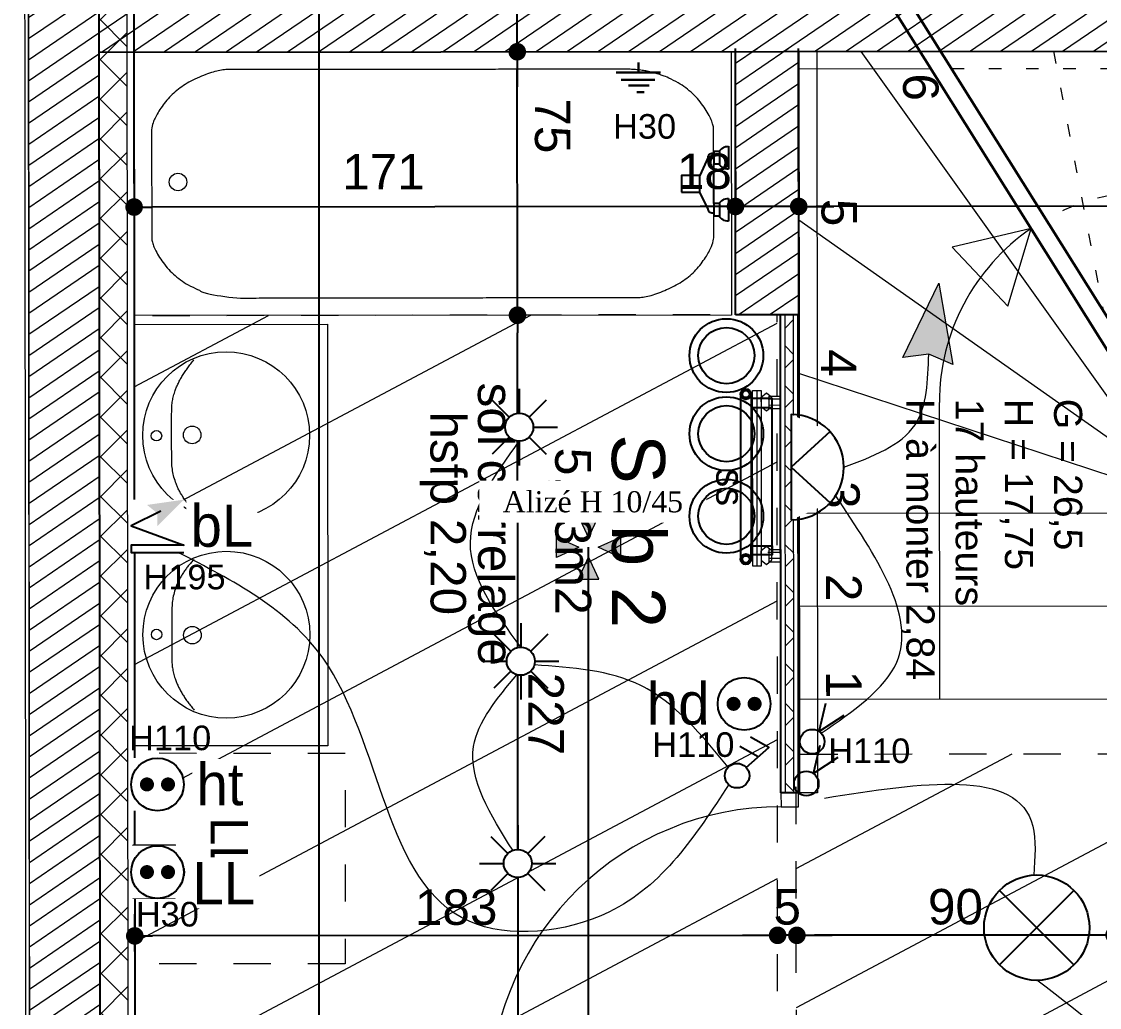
# Model space of a CAD drawing. Header units: centimetres. Extents: x 39595 to 63691, y -25920 to -14518.
# Drawn here: x 55585.1 to 55891.9, y -24346 to -24065.4 of the extents above; entities that cross this region are included whole.
import ezdxf

# ---------------------------------------------------------------- set-up
doc = ezdxf.new("R2010")
doc.units = ezdxf.units.CM
doc.header["$LTSCALE"] = 50.8
doc.header["$PDMODE"] = 1
doc.header["$PDSIZE"] = -2
doc.linetypes.add('Style de ligne -1', pattern=[0.41664, 0.20828, -0.20836])
doc.linetypes.add('Style de ligne -5', pattern=[0.20828, 0.069425, -0.138855])
for name, color, linetype in [('3-BAT C-Niveau-3', 7, 'Continuous'), ('prlm-CHAUFF', 4, 'Continuous'), ('prlm-CHAUFF-CONV', 1, 'Continuous'), ('prlm-EAU-EF', 161, 'Continuous'), ('prlm-MOD', 64, 'Continuous'), ('prlm-VMC', 62, 'Continuous')]:
    doc.layers.add(name, color=color, linetype=linetype)
doc.layers.add('prlm-ELEC-CFO', color=1, linetype='Continuous', lineweight=25)
doc.layers.add('prlm-ZEROPLOT', color=254, linetype='Continuous', plot=False)
doc.styles.add('Arial', font='arial.ttf')
doc.styles.add('Geneva', font='')
doc.styles.add('Helvetica', font='arial.ttf')
doc.styles.add('prlm-elec-cfo', font='comic.ttf', dxfattribs={"height": 12})
doc.styles.add('prlm-vmc', font='pala.ttf', dxfattribs={"height": 14})
doc.styles.get('Geneva').set_extended_font_data('Geneva')
doc.dimstyles.new('IS', dxfattribs={"dimtxt": 10.08724, "dimasz": 5.007446, "dimexe": 2, "dimexo": 10, "dimgap": 3, "dimtad": 1, "dimdec": 1, "dimtxsty": 'Helvetica', "dimblk": 'DOT', "dimblk1": 'DOT', "dimblk2": 'DOT', "dimcen": 0, "dimdle": 10, "dimazin": 0, "dimtfac": 0.8, "dimtdec": 1, "dimtix": 1, "dimtmove": 0, "dimatfit": 0, "dimldrblk": 'VW_FILLEDARROW-1', "dimfxl": 1, "dimfrac": 2, "dimtolj": 1, "dimarcsym": 0})
pattern_1 = [(207.98931, (47512.718, 24548.346), (-14.252246, 31.966756), [])]
pattern_2 = [(34.329506, (47530.9855, 24544.9045), (-2.3465344, 4.4151757), [])]

# ---------------------------------------------------------------- blocks, each defined once
blk = doc.blocks.new('_DOT')
at = {"color": 0, "linetype": 'ByBlock', "lineweight": -2}
blk.add_line((-0.5, 0), (-1, 0), dxfattribs=at)
at = {"color": 0, "linetype": 'ByBlock', "const_width": 0.5}
blk.add_lwpolyline([(-0.25, 0, 1), (0.25, 0, 1)], format="xyb", close=True, dxfattribs=at)
blk = doc.blocks.new('*D63')
at = {"layer": '3-BAT C-Niveau-3', "color": 0, "linetype": 'Continuous', "lineweight": -2, "transparency": 16777216}
for p, q in [((55726.17, -24050.94), (55726.16, -24045.93)), ((55726.19, -24073.95), (55726.17, -24055.95)), ((55726.19, -24078.96), (55726.2, -24083.96))]:
    blk.add_line(p, q, dxfattribs=at)
at = {"layer": 'Defpoints', "color": 0, "linetype": 'Continuous', "transparency": 16777216}
for p in [(55710.77, -24055.96), (55726.17, -24055.95), (55772.51, -24073.91)]:
    blk.add_point(p, dxfattribs=at)
at = {"layer": '3-BAT C-Niveau-3', "color": 0, "linetype": 'Continuous', "lineweight": -2, "transparency": 16777216, "xscale": 5.007446289062499, "yscale": 5.007446289062499, "zscale": 5.007446289062499}
for p, rotation in [((55726.17, -24055.95), 270.0531004059087), ((55726.19, -24073.95), 90.05310040590868)]:
    blk.add_blockref('_DOT', p, dxfattribs=dict(at, rotation=rotation))
at = {"layer": '3-BAT C-Niveau-3', "color": 0, "linetype": 'Continuous', "lineweight": 5, "transparency": 16777216, "insert": (55736.14, -24039.87), "char_height": 10.087, "attachment_point": 5, "rotation": 270.0531, "style": 'Helvetica'}
blk.add_mtext('\\A1;18', dxfattribs=at)
blk = doc.blocks.new('VW_FILLEDARROW-1')
at = {"color": 0, "linetype": 'Continuous', "lineweight": 5, "flags": 128}
blk.add_lwpolyline([(-1.997, 0.535), (0, 0), (-1.997, -0.535)], close=True, dxfattribs=at)
blk = doc.blocks.new('*D64')
at = {"layer": '3-BAT C-Niveau-3', "color": 0, "linetype": 'Continuous', "lineweight": -2, "transparency": 16777216}
blk.add_line((55726.25, -24143.94), (55726.19, -24078.96), dxfattribs=at)
at = {"layer": 'Defpoints', "color": 0, "linetype": 'Continuous', "transparency": 16777216}
for p in [(55726.19, -24073.95), (55772.51, -24073.91), (55787.15, -24148.89)]:
    blk.add_point(p, dxfattribs=at)
at = {"layer": '3-BAT C-Niveau-3', "color": 0, "linetype": 'Continuous', "lineweight": -2, "transparency": 16777216, "xscale": 5.007446289062499, "yscale": 5.007446289062499, "zscale": 5.007446289062499}
for p, rotation in [((55726.19, -24073.95), 90.05310040590868), ((55726.26, -24148.95), 270.0531004059087)]:
    blk.add_blockref('_DOT', p, dxfattribs=dict(at, rotation=rotation))
at = {"layer": '3-BAT C-Niveau-3', "color": 0, "linetype": 'Continuous', "lineweight": 5, "transparency": 16777216, "insert": (55736.19, -24095.05), "char_height": 10.087, "attachment_point": 5, "rotation": 270.0531, "style": 'Helvetica'}
blk.add_mtext('\\A1;75', dxfattribs=at)
blk = doc.blocks.new('*D65')
at = {"layer": '3-BAT C-Niveau-3', "color": 0, "linetype": 'Continuous', "lineweight": -2, "transparency": 16777216}
blk.add_line((55726.46, -24370.98), (55726.26, -24153.96), dxfattribs=at)
at = {"layer": 'Defpoints', "color": 0, "linetype": 'Continuous', "transparency": 16777216}
for p in [(55726.26, -24148.95), (55787.15, -24148.89), (55757.22, -24375.96)]:
    blk.add_point(p, dxfattribs=at)
at = {"layer": '3-BAT C-Niveau-3', "color": 0, "linetype": 'Continuous', "lineweight": -2, "transparency": 16777216, "xscale": 5.007446289062499, "yscale": 5.007446289062499, "zscale": 5.007446289062499}
for p, rotation in [((55726.26, -24148.95), 90.05310040590868), ((55726.47, -24375.99), 270.0531004059087)]:
    blk.add_blockref('_DOT', p, dxfattribs=dict(at, rotation=rotation))
at = {"layer": '3-BAT C-Niveau-3', "color": 0, "linetype": 'Continuous', "lineweight": 5, "transparency": 16777216, "insert": (55734.41, -24262.46), "char_height": 10.087, "attachment_point": 5, "rotation": 270.0531, "style": 'Helvetica'}
blk.add_mtext('\\A1;227', dxfattribs=at)
blk = doc.blocks.new('*D71')
at = {"layer": '3-BAT C-Niveau-3', "color": 0, "linetype": 'Continuous', "lineweight": -2, "transparency": 16777216}
blk.add_line((55795.3, -24325.5), (55622.32, -24325.66), dxfattribs=at)
at = {"layer": 'Defpoints', "color": 0, "linetype": 'Continuous', "transparency": 16777216}
for p in [(55617.29, -24304.01), (55617.31, -24325.66), (55800.33, -24340.84)]:
    blk.add_point(p, dxfattribs=at)
at = {"layer": '3-BAT C-Niveau-3', "color": 0, "linetype": 'Continuous', "lineweight": -2, "transparency": 16777216, "xscale": 5.007446289062499, "yscale": 5.007446289062499, "zscale": 5.007446289062499}
for p, rotation in [((55617.31, -24325.66), 180.0531004058566), ((55800.31, -24325.49), 0.05310040585661646)]:
    blk.add_blockref('_DOT', p, dxfattribs=dict(at, rotation=rotation))
at = {"layer": '3-BAT C-Niveau-3', "color": 0, "linetype": 'Continuous', "lineweight": 5, "transparency": 16777216, "insert": (55708.8, -24317.53), "char_height": 10.087, "attachment_point": 5, "rotation": 0.0531, "style": 'Helvetica'}
blk.add_mtext('\\A1;183', dxfattribs=at)
blk = doc.blocks.new('*D72')
at = {"layer": '3-BAT C-Niveau-3', "color": 0, "linetype": 'Continuous', "lineweight": -2, "transparency": 16777216}
for p, q in [((55795.3, -24325.5), (55790.3, -24325.5)), ((55805.8, -24325.49), (55800.31, -24325.49)), ((55810.81, -24325.48), (55815.82, -24325.48))]:
    blk.add_line(p, q, dxfattribs=at)
at = {"layer": 'Defpoints', "color": 0, "linetype": 'Continuous', "transparency": 16777216}
for p in [(55805.8, -24319.33), (55800.31, -24325.49), (55800.33, -24340.84)]:
    blk.add_point(p, dxfattribs=at)
at = {"layer": '3-BAT C-Niveau-3', "color": 0, "linetype": 'Continuous', "lineweight": -2, "transparency": 16777216, "xscale": 5.007446289062499, "yscale": 5.007446289062499, "zscale": 5.007446289062499}
for p, rotation in [((55800.31, -24325.49), 0.05310040585657854), ((55805.8, -24325.49), 180.0531004058566)]:
    blk.add_blockref('_DOT', p, dxfattribs=dict(at, rotation=rotation))
at = {"layer": '3-BAT C-Niveau-3', "color": 0, "linetype": 'Continuous', "lineweight": 5, "transparency": 16777216, "insert": (55803.05, -24317.45), "char_height": 10.087, "attachment_point": 5, "rotation": 0.0531, "style": 'Helvetica'}
blk.add_mtext('\\A1;5', dxfattribs=at)
blk = doc.blocks.new('*D73')
at = {"layer": '3-BAT C-Niveau-3', "color": 0, "linetype": 'Continuous', "lineweight": -2, "transparency": 16777216}
blk.add_line((55891.1, -24325.41), (55810.81, -24325.48), dxfattribs=at)
at = {"layer": 'Defpoints', "color": 0, "linetype": 'Continuous', "transparency": 16777216}
for p in [(55896.06, -24273.76), (55805.8, -24319.33), (55805.8, -24325.49)]:
    blk.add_point(p, dxfattribs=at)
at = {"layer": '3-BAT C-Niveau-3', "color": 0, "linetype": 'Continuous', "lineweight": -2, "transparency": 16777216, "xscale": 5.007446289062499, "yscale": 5.007446289062499, "zscale": 5.007446289062499}
for p, rotation in [((55805.8, -24325.49), 180.0531004058566), ((55896.11, -24325.41), 0.05310040585661646)]:
    blk.add_blockref('_DOT', p, dxfattribs=dict(at, rotation=rotation))
at = {"layer": '3-BAT C-Niveau-3', "color": 0, "linetype": 'Continuous', "lineweight": 5, "transparency": 16777216, "insert": (55850.95, -24317.4), "char_height": 10.087, "attachment_point": 5, "rotation": 0.0531, "style": 'Helvetica'}
blk.add_mtext('\\A1;90', dxfattribs=at)
blk = doc.blocks.new('*D179')
at = {"layer": '3-BAT C-Niveau-3', "color": 0, "linetype": 'Continuous', "lineweight": -2, "transparency": 16777216}
for p, q in [((55788.32, -24108), (55788.33, -24120)), ((55617.11, -24110.16), (55617.12, -24120.16)), ((55783.32, -24118.01), (55622.13, -24118.16))]:
    blk.add_line(p, q, dxfattribs=at)
at = {"layer": 'Defpoints', "color": 0, "linetype": 'Continuous', "transparency": 16777216}
for p in [(55788.31, -24097.49), (55617.1, -24100.16), (55617.12, -24118.16)]:
    blk.add_point(p, dxfattribs=at)
at = {"layer": '3-BAT C-Niveau-3', "color": 0, "linetype": 'Continuous', "lineweight": -2, "transparency": 16777216, "xscale": 5.007446289062499, "yscale": 5.007446289062499, "zscale": 5.007446289062499}
for p, rotation in [((55617.12, -24118.16), 180.0531004058566), ((55788.32, -24118), 0.05310040585661646)]:
    blk.add_blockref('_DOT', p, dxfattribs=dict(at, rotation=rotation))
at = {"layer": '3-BAT C-Niveau-3', "color": 0, "linetype": 'Continuous', "lineweight": 5, "transparency": 16777216, "insert": (55688.11, -24108.11), "char_height": 10.087, "attachment_point": 5, "rotation": 0.0531, "style": 'Helvetica'}
blk.add_mtext('\\A1;171', dxfattribs=at)
blk = doc.blocks.new('*D180')
at = {"layer": '3-BAT C-Niveau-3', "color": 0, "linetype": 'Continuous', "lineweight": -2, "transparency": 16777216}
for p, q in [((55788.32, -24108), (55788.33, -24120)), ((55806.32, -24108.18), (55806.33, -24119.99)), ((55783.32, -24118.01), (55778.31, -24118.01)), ((55806.32, -24117.99), (55788.32, -24118)), ((55811.33, -24117.98), (55816.34, -24117.98))]:
    blk.add_line(p, q, dxfattribs=at)
at = {"layer": 'Defpoints', "color": 0, "linetype": 'Continuous', "transparency": 16777216}
for p in [(55788.31, -24097.49), (55806.31, -24098.18), (55788.32, -24118)]:
    blk.add_point(p, dxfattribs=at)
at = {"layer": '3-BAT C-Niveau-3', "color": 0, "linetype": 'Continuous', "lineweight": -2, "transparency": 16777216, "xscale": 5.007446289062499, "yscale": 5.007446289062499, "zscale": 5.007446289062499}
for p, rotation in [((55788.32, -24118), 0.05310040585657854), ((55806.32, -24117.99), 180.0531004058566)]:
    blk.add_blockref('_DOT', p, dxfattribs=dict(at, rotation=rotation))
at = {"layer": '3-BAT C-Niveau-3', "color": 0, "linetype": 'Continuous', "lineweight": 5, "transparency": 16777216, "insert": (55779.44, -24108.03), "char_height": 10.087, "attachment_point": 5, "rotation": 0.0531, "style": 'Helvetica'}
blk.add_mtext('\\A1;18', dxfattribs=at)
blk = doc.blocks.new('*D181')
at = {"layer": '3-BAT C-Niveau-3', "color": 0, "linetype": 'Continuous', "lineweight": -2, "transparency": 16777216}
for p, q in [((55806.32, -24108.18), (55806.33, -24119.99)), ((56001.32, -24117.81), (55811.33, -24117.98)), ((56006.32, -24117.8), (56006.33, -24119.8))]:
    blk.add_line(p, q, dxfattribs=at)
at = {"layer": 'Defpoints', "color": 0, "linetype": 'Continuous', "transparency": 16777216}
for p in [(55806.31, -24098.18), (56006.32, -24112.09), (55806.32, -24117.99)]:
    blk.add_point(p, dxfattribs=at)
at = {"layer": '3-BAT C-Niveau-3', "color": 0, "linetype": 'Continuous', "lineweight": -2, "transparency": 16777216, "xscale": 5.007446289062499, "yscale": 5.007446289062499, "zscale": 5.007446289062499}
for p, rotation in [((55806.32, -24117.99), 180.0531004058566), ((56006.32, -24117.8), 0.05310040585661646)]:
    blk.add_blockref('_DOT', p, dxfattribs=dict(at, rotation=rotation))
at = {"layer": '3-BAT C-Niveau-3', "color": 0, "linetype": 'Continuous', "lineweight": 5, "transparency": 16777216, "insert": (55950.82, -24107.87), "char_height": 10.087, "attachment_point": 5, "rotation": 0.0531, "style": 'Helvetica'}
blk.add_mtext('\\A1;200', dxfattribs=at)
blk = doc.blocks.new('xi.bep')
at = {"layer": 'prlm-VMC', "linetype": 'ByBlock', "lineweight": 5}
h = blk.add_hatch(color=0, dxfattribs=at)
h.paths.add_polyline_path([(0, 2.74), (2.92, 9.1), (-2.92, 9.1)])
h.paths.add_polyline_path([(9.1, -2.92), (9.1, 2.92), (2.74, 0)])
h.paths.add_polyline_path([(2.92, -9.1), (0, -2.74), (-2.92, -9.1)])
h.paths.add_polyline_path([(-9.1, -2.92), (-2.74, 0), (-9.1, 2.92)])
at = {"layer": 'prlm-VMC', "color": 0, "linetype": 'ByBlock', "lineweight": 5, "flags": 128}
for points in [[(2.92, 9.1), (-2.92, 9.1), (0, 2.74)], [(-9.1, -2.92), (-9.1, 2.92), (-2.74, 0)], [(9.1, 2.92), (9.1, -2.92), (2.74, 0)], [(-2.92, -9.1), (2.92, -9.1), (0, -2.74)]]:
    blk.add_lwpolyline(points, close=True, dxfattribs=at)
blk = doc.blocks.new('xi.LLrob')
at = {"layer": 'prlm-EAU-EF', "color": 0}
blk.add_lwpolyline([(-6, 7.5), (6, 7.5), (-6, -7.5), (6, -7.5)], close=True, dxfattribs=at)
blk = doc.blocks.new('xi.LL')
at = {"color": 0, "lineweight": 5}
blk.add_wipeout([(-7.5, -7.5), (7.5, -7.5), (7.5, 7.5), (-7.5, 7.5)], dxfattribs=at).dxf.layer = 'prlm-ELEC-CFO'
at = {"layer": 'prlm-ELEC-CFO', "color": 0, "linetype": 'ByBlock', "lineweight": 5, "const_width": 2}
for points in [[(-4, 0, 1), (-2, 0, 1)], [(2, 0, 1), (4, 0, 1)]]:
    blk.add_lwpolyline(points, format="xyb", close=True, dxfattribs=at)
at = {"layer": 'prlm-ELEC-CFO', "color": 0, "linetype": 'ByBlock', "lineweight": -2}
blk.add_circle((0, 0), 7.5, dxfattribs=at)
blk = doc.blocks.new('xi.PCHT')
at = {"color": 0, "lineweight": 5}
blk.add_wipeout([(-7.5, -7.5), (7.5, -7.5), (7.5, 7.5), (-7.5, 7.5)], dxfattribs=at).dxf.layer = 'prlm-ELEC-CFO'
at = {"layer": 'prlm-ELEC-CFO', "color": 0, "linetype": 'ByBlock', "lineweight": 5, "const_width": 2}
for points in [[(-4, 0, 1), (-2, 0, 1)], [(2, 0, 1), (4, 0, 1)]]:
    blk.add_lwpolyline(points, format="xyb", close=True, dxfattribs=at)
at = {"layer": 'prlm-ELEC-CFO', "color": 0, "linetype": 'ByBlock', "lineweight": -2}
blk.add_circle((0, 0), 7.5, dxfattribs=at)
blk = doc.blocks.new('xi.PCHD')
at = {"color": 0, "lineweight": 5}
blk.add_wipeout([(-7.5, -7.5), (7.5, -7.5), (7.5, 7.5), (-7.5, 7.5)], dxfattribs=at).dxf.layer = 'prlm-ELEC-CFO'
at = {"layer": 'prlm-ELEC-CFO', "color": 0, "linetype": 'ByBlock', "lineweight": 5, "const_width": 2}
for points in [[(-4, 0, 1), (-2, 0, 1)], [(2, 0, 1), (4, 0, 1)]]:
    blk.add_lwpolyline(points, format="xyb", close=True, dxfattribs=at)
at = {"layer": 'prlm-ELEC-CFO', "color": 0, "linetype": 'ByBlock', "lineweight": -2}
blk.add_circle((0, 0), 7.5, dxfattribs=at)
blk = doc.blocks.new('xi.DA')
at = {"layer": 'prlm-ELEC-CFO', "color": 0}
for points in [[(0.61, -1.67), (7.04, 4.05), (1.81, 7.01)], [(4.05, 1.39), (-1.17, 4.34)]]:
    blk.add_lwpolyline(points, dxfattribs=at)
blk.add_circle((-2, -4), 3.5, dxfattribs=at)
blk = doc.blocks.new('xi.SPOT')
at = {"color": 0, "lineweight": 5}
blk.add_wipeout([(-4, 0), (-2.83, -2.83), (0, -4), (2.83, -2.83), (4, 0), (2.83, 2.83), (0, 4), (-2.83, 2.83)], dxfattribs=at).dxf.layer = 'prlm-ELEC-CFO'
at = {"layer": 'prlm-ELEC-CFO', "color": 0, "linetype": 'ByBlock', "lineweight": -2, "flags": 128}
for points in [[(0, 10.88), (0, 4)], [(-7.69, 7.69), (-2.83, 2.83)], [(7.69, 7.69), (2.83, 2.83)], [(-10.88, 0), (-4, 0)], [(4, 0), (10.88, 0)], [(-2.83, -2.83), (-7.69, -7.69)], [(2.83, -2.83), (7.69, -7.69)], [(0, -4), (0, -10.88)]]:
    blk.add_lwpolyline(points, dxfattribs=at)
at = {"layer": 'prlm-ELEC-CFO', "color": 0, "linetype": 'ByBlock', "lineweight": -2}
blk.add_circle((0, 0), 4, dxfattribs=at)
blk = doc.blocks.new('xi.fl')
at = {"layer": 'prlm-ELEC-CFO'}
blk.add_hatch(color=0, dxfattribs=at).paths.add_polyline_path([(20.38, 0), (-1.98, -7.2), (0, 0), (-1.98, 7.2)])
at = {"layer": 'prlm-ELEC-CFO', "color": 0, "lineweight": 5}
blk.add_lwpolyline([(20.38, 0), (-1.98, -7.2), (0, 0), (-1.98, 7.2)], close=True, dxfattribs=at)
blk = doc.blocks.new('xi.BL')
at = {"color": 0, "lineweight": 5}
blk.add_wipeout([(-7.5, -7.5), (7.5, -7.5), (7.5, 7.5), (-7.5, 7.5)], dxfattribs=at).dxf.layer = 'prlm-ELEC-CFO'
at = {"layer": 'prlm-ELEC-CFO', "lineweight": 5}
blk.add_hatch(color=0, dxfattribs=at).paths.add_polyline_path([(-3, 6), (-0.1, 3.7), (0, 0), (7.5, 7.5)])
at = {"layer": 'prlm-ELEC-CFO', "color": 0}
blk.add_lwpolyline([(0.95, 4.23), (-7.5, 0), (7.5, -5.5), (-7.5, -5.5), (-7.5, -7.5), (7.5, -7.5)], dxfattribs=at)
blk = doc.blocks.new('xi.VV')
at = {"layer": 'prlm-ELEC-CFO', "color": 0}
blk.add_lwpolyline([(6.95, 3.42), (0.01, -1.13), (1.91, 6.95)], dxfattribs=at)
blk.add_circle((-2, -4), 3.5, dxfattribs=at)
blk = doc.blocks.new('xi.ECAP')
at = {"color": 0}
blk.add_wipeout([(-15, 0), (-10.13, 11.06), (0, 15), (10.13, 11.06), (15, 0)], dxfattribs=at).dxf.layer = 'prlm-ELEC-CFO'
at = {"layer": 'prlm-ELEC-CFO', "color": 0, "linetype": 'ByBlock', "lineweight": -2, "flags": 128}
blk.add_lwpolyline([(15, 0, 1), (-15, 0)], format="xyb", close=True, dxfattribs=at)
at = {"layer": 'prlm-ELEC-CFO', "color": 0}
blk.add_lwpolyline([(-10.13, 11.06), (0, 0), (10.13, 11.06)], dxfattribs=at)
blk = doc.blocks.new('xi.PTCE')
at = {"layer": 'prlm-ELEC-CFO', "color": 0}
for points in [[(-10.61, 10.61), (10.61, -10.61)], [(10.61, 10.61), (-10.61, -10.61)]]:
    blk.add_lwpolyline(points, dxfattribs=at)
at = {"layer": 'prlm-ELEC-CFO', "color": 0, "linetype": 'ByBlock'}
blk.add_circle((0, 0), 15, dxfattribs=at)
blk = doc.blocks.new('xi.tsl-050-050')
at = {"layer": 'prlm-CHAUFF-CONV', "linetype": 'ByBlock', "lineweight": -2}
h = blk.add_hatch(color=0, dxfattribs=at)
edge = h.paths.add_edge_path()
edge.add_arc((-23.5, 7.5), 1.5, 0, 360)
edge = h.paths.add_edge_path(flags=17)
edge.add_arc((-23.5, 7.5), 1, 0, 360)
edge = h.paths.add_edge_path()
edge.add_arc((23.5, 7.5), 1.5, 0, 360)
edge = h.paths.add_edge_path(flags=17)
edge.add_arc((23.5, 7.5), 1, 0, 360)
at = {"layer": 'prlm-CHAUFF-CONV', "color": 0, "linetype": 'ByBlock', "lineweight": -2, "flags": 128}
for points in [[(23.5, 9), (-23.5, 9)], [(23.5, 6), (-23.5, 6)]]:
    blk.add_lwpolyline(points, dxfattribs=at)
at = {"layer": 'prlm-CHAUFF-CONV', "color": 0, "linetype": 'ByBlock', "lineweight": -2}
for points in [[(-19.73, 0), (-22.27, 0), (-22.27, 6), (-19.73, 6)], [(19.73, 0), (22.27, 0), (22.27, 6), (19.73, 6)]]:
    blk.add_lwpolyline(points, close=True, dxfattribs=at)
for centre, radius in [((-23.5, 7.5), 1.5), ((-23.5, 7.5), 1), ((23.5, 7.5), 1.5), ((23.5, 7.5), 1)]:
    blk.add_circle(centre, radius, dxfattribs=at)
at = {"layer": 'prlm-ZEROPLOT', "linetype": 'ByBlock', "lineweight": -2, "flags": 128}
blk.add_lwpolyline([(-21, 0), (21, 0)], dxfattribs=at)
blk = doc.blocks.new('xi.dchrob')
at = {"layer": 'prlm-MOD', "color": 161}
for p, q in [((8.16, -2.3), (8.16, 2.3)), ((13.38, 1.16), (13.38, -1.16))]:
    blk.add_line(p, q, dxfattribs=at)
for points in [[(0, 10.66), (0, 4.16)], [(5.77, 7.56), (8.16, 2.38)], [(4.19, -5.66), (4.19, 5.66)], [(5.77, -7.26), (8.16, -2.37)], [(0, -4.16), (0, -10.66)]]:
    blk.add_lwpolyline(points, dxfattribs=at)
for points in [[(2.5, 9.16), (4.19, 9.16), (4.19, 5.66), (2.5, 5.66)], [(13.38, -2.37), (8.16, -2.37), (8.16, 2.38), (13.38, 2.38)], [(2.5, -5.66), (4.19, -5.66), (4.19, -9.16), (2.5, -9.16)]]:
    blk.add_lwpolyline(points, close=True, dxfattribs=at)
for centre, radius, start, end in [((0, 7.41), 3.25, 32.579, 90), ((4.65, 7.56), 1.13, 0, 114.0743), ((0, 7.41), 3.25, 270, 327.421), ((0, -7.41), 3.25, 32.579, 90), ((0, -7.41), 3.25, 270, 327.421), ((4.65, -7.26), 1.13, 245.9257, 360)]:
    blk.add_arc(centre, radius, start, end, dxfattribs=at)
blk = doc.blocks.new('Baignoire 175x75')
at = {"color": 7, "linetype": 'Continuous', "lineweight": 13, "flags": 128}
blk.add_lwpolyline([(0, 0), (170, 0), (170, -75), (0, -75)], close=True, dxfattribs=at)
at = {"color": 7, "linetype": 'Continuous', "lineweight": 13}
blk.add_ellipse((12.5, -37), major_axis=(2.5, 0), ratio=1, dxfattribs=at)
blk.add_open_spline([(140.1, -5), (146.77, -5), (158.33, -10.35), (165, -19.6), (165, -37.5), (165, -55.4), (158.33, -64.65), (146.77, -70), (85, -70), (23.23, -70), (11.67, -64.65), (5, -55.4), (5, -37.5), (5, -19.6), (11.67, -10.35), (23.23, -5), (83.33, -5), (140.1, -5)], degree=2, knots=[0, 0, 0, 0.017264, 0.034528, 0.051791, 0.150116, 0.16738, 0.184644, 0.201908, 0.504316, 0.52158, 0.538843, 0.556107, 0.654432, 0.671696, 0.68896, 0.706224, 1, 1, 1], dxfattribs=at)
blk = doc.blocks.new('Sol carrelage')
at = {"color": 7, "insert": (0, -0.78), "char_height": 10.0872, "attachment_point": 2, "line_spacing_factor": 0.834288, "style": 'Helvetica'}
blk.add_mtext('sol carrelage', dxfattribs=at)
blk = doc.blocks.new('hsfp 2.20')
at = {"color": 7, "insert": (0, -0.78), "char_height": 10.087, "attachment_point": 2, "line_spacing_factor": 0.834288, "style": 'Helvetica'}
blk.add_mtext('hsfp 2,20', dxfattribs=at)
blk = doc.blocks.new('Groupe-9-1')
at = {"color": 7, "linetype": 'Continuous', "lineweight": 35}
for p, q in [((17172.45, -46216.26), (17273.74, -46325.9)), ((17271.07, -46330.37), (17170.72, -46221.75))]:
    blk.add_line(p, q, dxfattribs=at)
at = {"color": 7, "linetype": 'Style de ligne -5', "lineweight": 5}
for p, q in [((17309.77, -46216.14), (17276.69, -46314.01)), ((17264.76, -46224.67), (17266.83, -46315.87)), ((17224.35, -46232.32), (17252.02, -46302.39)), ((17279.54, -46322.43), (17355.08, -46237.63)), ((17364.26, -46286.11), (17281.4, -46332.28)), ((17352.15, -46437.12), (17328.89, -46314.3)), ((17283.27, -46342.14), (17371.7, -46325.4)), ((17376.64, -46351.47), (17288.21, -46368.21)), ((17293.14, -46394.28), (17381.57, -46377.54)), ((17386.51, -46403.6), (17298.08, -46420.35)), ((17303.02, -46446.42), (17391.45, -46429.67))]:
    blk.add_line(p, q, dxfattribs=at)
at = {"color": 7, "linetype": 'Continuous', "lineweight": 5}
for p, q in [((17260.36, -46328.64), (17170.6, -46242.5)), ((17161.99, -46292.89), (17262.22, -46338.49)), ((17264.09, -46348.35), (17170.14, -46335.92)), ((17226.71, -46419.65), (17210.98, -46336.63)), ((17177.53, -46374.96), (17265.96, -46358.21)), ((17270.9, -46384.28), (17182.47, -46401.03))]:
    blk.add_line(p, q, dxfattribs=at)
at = {"color": 7, "linetype": 'Style de ligne -5', "lineweight": 5, "flags": 128}
for points in [[(17192.81, -46238.29), (17349.58, -46208.6), (17391.45, -46429.67), (17303.02, -46446.42), (17277.9, -46313.78), (17264.83, -46316.25)], [(17192.81, -46238.29), (17349.58, -46208.6), (17350.51, -46213.52), (17196.81, -46242.62)]]:
    blk.add_lwpolyline(points, dxfattribs=at)
for points in [[(17391.47, -46456.64), (17344.67, -46209.53), (17349.58, -46208.6), (17396.38, -46455.71)], [(17359.77, -46415.32), (17337.08, -46419.62), (17352.15, -46437.12)]]:
    blk.add_lwpolyline(points, close=True, dxfattribs=at)
at = {"color": 7, "linetype": 'Continuous', "lineweight": 5, "flags": 128}
for points in [[(17259.04, -46317.35), (17258.25, -46317.5), (17275.83, -46410.35), (17187.4, -46427.1), (17153.07, -46245.82), (17187.01, -46239.39)], [(17191.01, -46243.72), (17154, -46250.73), (17153.07, -46245.82), (17187.01, -46239.39)]]:
    blk.add_lwpolyline(points, dxfattribs=at)
for points in [[(17158.19, -46244.89), (17197.45, -46452.21), (17192.54, -46453.14), (17153.28, -46245.82)], [(17206.33, -46292.47), (17225, -46306.07), (17227.44, -46283.1)]]:
    blk.add_lwpolyline(points, close=True, dxfattribs=at)
at = {"color": 7, "linetype": 'Style de ligne -5', "lineweight": 5}
blk.add_arc((17269.93, -46325.46), 60, 10.7236, 130.3529, dxfattribs=at)
at = {"color": 7, "linetype": 'Continuous', "lineweight": 5}
blk.add_arc((17269.93, -46325.46), 60, 135.087, 190.7236, dxfattribs=at)
blk = doc.blocks.new('Groupe-10-1')
at = {"color": 7, "linetype": 'Continuous', "lineweight": 9}
for p, q in [((17159.27, -46342.89), (17168.57, -46392.02)), ((17166.38, -46344.05), (17162.86, -46344.71)), ((17166.7, -46345.76), (17163.6, -46346.35)), ((17174.49, -46386.9), (17170.91, -46387.58)), ((17174.82, -46388.62), (17171.37, -46389.27))]:
    blk.add_line(p, q, dxfattribs=at)
at = {"color": 7, "linetype": 'Continuous', "lineweight": 9, "flags": 128}
for points in [[(17160.47, -46342.66), (17169.78, -46391.79), (17167.36, -46392.24), (17158.06, -46343.12)], [(17162.06, -46343.1), (17160.8, -46344.66), (17161.3, -46347.15), (17163.06, -46348.08), (17164.32, -46346.52), (17163.82, -46344.02)], [(17171.14, -46391.02), (17172.41, -46389.46), (17171.91, -46386.96), (17170.15, -46386.03), (17168.88, -46387.6), (17169.38, -46390.09)], [(17174.33, -46386.04), (17175.01, -46389.63), (17171.77, -46390.24), (17171.1, -46386.65)]]:
    blk.add_lwpolyline(points, close=True, dxfattribs=at)
at = {"color": 7, "linetype": 'Continuous', "lineweight": 13, "flags": 128}
blk.add_lwpolyline([(17166.22, -46343.19), (17166.88, -46346.7), (17163.69, -46347.3), (17163.03, -46343.79)], close=True, dxfattribs=at)
at = {"color": 7, "insert": (17160.87, -46370.58), "char_height": 7.993, "width": 24.9991, "attachment_point": 2, "rotation": 280.6809, "line_spacing_factor": 1.060906, "style": 'Geneva'}
blk.add_mtext('ss', dxfattribs=at)
blk = doc.blocks.new('Groupe-13-1')
at = {"color": 7, "linetype": 'Continuous', "lineweight": 13, "flags": 128}
blk.add_lwpolyline([(17003.92, -46475.08), (16981.59, -46357.18), (17035.63, -46346.95), (17057.96, -46464.85)], close=True, dxfattribs=at)
at = {"color": 7, "linetype": 'Continuous', "lineweight": 13}
for centre, major_axis in [((17013.16, -46383.37), (-23.34, -4.42)), ((17003.64, -46385.06), (0.47, -2.46)), ((16993.68, -46387.17), (0.28, -1.47)), ((17023.73, -46439.16), (-23.34, -4.42)), ((17014.25, -46441.07), (-0.47, 2.46)), ((17004.2, -46442.76), (-0.28, 1.47))]:
    blk.add_ellipse(centre, major_axis=major_axis, ratio=1, dxfattribs=at)
for points in [[(17008.17, -46406.17), (17000.77, -46400.99), (16997.77, -46385.68), (16995.36, -46372.39), (17000.18, -46363.98)], [(17010.74, -46419.77), (17005.76, -46427.3), (17008.56, -46442.65), (17011.17, -46455.89), (17018.73, -46461.96)]]:
    blk.add_open_spline(points, degree=2, dxfattribs=at)

msp = doc.modelspace()

# ---------------------------------------------------------------- hatches: boundary and pattern name
at = {"linetype": 'Continuous', "lineweight": 5, "true_color": 0x808080}
h = msp.add_hatch(dxfattribs=at)
h.set_pattern_fill('02_ISOLANT', color=8, angle=90.0531, style=0, pattern_type=2)
h.set_pattern_definition([(135.0531, (47512.718, 24548.3464), (-5.6516092, -5.6620945), []), (225.0531, (47512.718, 24548.3464), (-5.6620945, 5.6516092), [])])
h.paths.add_polyline_path([(55802.57, -24284.92), (55804.97, -24284.92), (55804.85, -24148.88), (55802.45, -24148.88)])
at = {"layer": '3-BAT C-Niveau-3', "linetype": 'Continuous', "lineweight": 5}
h = msp.add_hatch(dxfattribs=at)
h.set_pattern_fill('MURS MACONNERIE-2', angle=-10.6705, style=0, pattern_type=2)
h.set_pattern_definition(pattern_2)
h.paths.add_polyline_path([(55587.77, -24816.53), (55607.77, -24816.52), (55606.37, -23313.71), (55586.37, -23313.72)])
at = {"layer": '3-BAT C-Niveau-3', "linetype": 'Continuous', "lineweight": 5, "true_color": 0x808080}
h = msp.add_hatch(dxfattribs=at)
h.set_pattern_fill('02_ISOLANT', color=8, angle=-89.9469, style=0, pattern_type=2)
h.set_pattern_definition([(315.0531, (47512.718, 24548.3464), (5.6516092, 5.6620945), []), (45.0531, (47512.718, 24548.3464), (5.6620945, -5.6516092), [])])
h.paths.add_polyline_path([(55614.37, -23313.7), (55606.37, -23313.71), (55607.76, -24808.52), (55615.76, -24808.51)])
at = {"layer": '3-BAT C-Niveau-3', "linetype": 'Continuous', "lineweight": 5}
h = msp.add_hatch(dxfattribs=at)
h.set_pattern_fill('MURS MACONNERIE-2', angle=-10.6705, style=0, pattern_type=2)
h.set_pattern_definition(pattern_2)
h.paths.add_polyline_path([(55607.06, -24056.06), (55607.08, -24074.06), (56268.82, -24073.45), (56268.81, -24055.45)])
h = msp.add_hatch(dxfattribs=at)
h.set_pattern_fill('MURS MACONNERIE-2', angle=-10.6705, style=0, pattern_type=2)
h.set_pattern_definition(pattern_2)
h.paths.add_polyline_path([(55788.35, -24148.89), (55806.35, -24148.87), (55806.28, -24072.99), (55788.28, -24073)])
at = {"layer": '3-BAT C-Niveau-3', "linetype": 'Continuous', "lineweight": 18, "true_color": 0xa0a0a4}
h = msp.add_hatch(dxfattribs=at)
h.set_pattern_fill('BA 13', color=253, angle=-10.6705, style=0, pattern_type=2)
h.set_pattern_definition(pattern_1)
h.paths.add_polyline_path([(55617.15, -24149.14), (55617.36, -24376.09), (55800.36, -24375.92), (55800.15, -24148.88), (55787.15, -24148.89), (55787.15, -24148.8), (55615.15, -24149.14)])
h = msp.add_hatch(dxfattribs=at)
h.set_pattern_fill('BA 13', color=253, angle=-10.6705, style=0, pattern_type=2)
h.set_pattern_definition(pattern_1)
h.paths.add_polyline_path([(56051.95, -24470.68), (55843.98, -24470.87), (55843.9, -24384.49), (55843.87, -24384.49), (55843.87, -24375.86), (55805.67, -24375.92), (55805.58, -24273.91), (55939.8, -24273.72), (55939.98, -24379.9), (56051.86, -24379.79)])

# ---------------------------------------------------------------- linework, layer by layer
at = {"color": 7, "linetype": 'Continuous', "lineweight": 25}
for p, q in [((55806.15, -24148.87), (55801.15, -24148.88)), ((55801.27, -24284.92), (55801.15, -24148.88)), ((55806.27, -24284.91), (55806.15, -24148.87)), ((55806.27, -24284.91), (55801.27, -24284.92))]:
    msp.add_line(p, q, dxfattribs=at)
at = {"color": 7, "linetype": 'Continuous', "lineweight": 5}
for p, q in [((55801.27, -24284.92), (55801.15, -24148.88)), ((55802.57, -24284.92), (55802.45, -24148.88)), ((55802.57, -24284.92), (55802.45, -24148.88)), ((55804.97, -24284.92), (55804.85, -24148.88)), ((55804.97, -24284.92), (55804.85, -24148.88))]:
    msp.add_line(p, q, dxfattribs=at)
at = {"color": 7, "linetype": 'Continuous', "lineweight": 13}
for p, q in [((55806.27, -24284.91), (55801.27, -24284.92)), ((55801.27, -24284.92), (55801.28, -24288.92)), ((55806.28, -24288.91), (55806.27, -24284.91)), ((55801.28, -24288.92), (55806.28, -24288.91))]:
    msp.add_line(p, q, dxfattribs=at)
at = {"color": 7, "linetype": 'Style de ligne -1', "lineweight": 13, "flags": 128}
msp.add_lwpolyline([(55677.18, -24333.65), (55617.18, -24333.56), (55617.26, -24273.56), (55677.26, -24273.65)], close=True, dxfattribs=at)
at = {"layer": '3-BAT C-Niveau-3', "color": 7, "linetype": 'Continuous', "lineweight": 18}
msp.add_line((55587.77, -24816.53), (55586.37, -23313.72), dxfattribs=at)
at = {"layer": '3-BAT C-Niveau-3', "color": 7, "linetype": 'Continuous', "lineweight": 5}
for p, q in [((55606.37, -23313.71), (55607.76, -24808.52)), ((55607.77, -24816.52), (55606.37, -23313.71)), ((55614.37, -23313.7), (55615.76, -24808.51)), ((55616.37, -23313.7), (55617.76, -24808.51)), ((55587.77, -24816.53), (55586.83, -23803.04))]:
    msp.add_line(p, q, dxfattribs=at)
at = {"layer": '3-BAT C-Niveau-3', "color": 7, "linetype": 'Continuous', "lineweight": 25}
for p, q in [((55606.37, -23313.71), (55607.76, -24808.52)), ((55616.37, -23313.7), (55617.76, -24808.51)), ((55788.35, -24148.89), (55788.28, -24073)), ((55788.35, -24148.89), (55788.28, -24073)), ((55806.35, -24148.87), (55806.28, -24072.99)), ((55806.35, -24148.87), (55806.28, -24072.99)), ((55607.08, -24074.06), (56268.82, -24073.45)), ((55607.08, -24074.06), (56268.82, -24073.45)), ((55806.35, -24148.87), (55788.35, -24148.89))]:
    msp.add_line(p, q, dxfattribs=at)
at = {"layer": '3-BAT C-Niveau-3', "color": 7, "linetype": 'Continuous', "lineweight": 13}
msp.add_line((55607.77, -24816.52), (55606.37, -23313.71), dxfattribs=at)
at = {"layer": '3-BAT C-Niveau-3', "color": 7, "linetype": 'Continuous', "lineweight": 13, "flags": 128}
msp.add_lwpolyline([(55585.38, -23317.96), (55586.38, -23317.96), (55587.76, -24811.53), (55586.76, -24811.54)], close=True, dxfattribs=at)
at = {"layer": '3-BAT C-Niveau-3', "color": 7, "linetype": 'Style de ligne -1', "lineweight": 5, "flags": 128}
msp.add_lwpolyline([(55586.99, -23981.1), (55587.14, -24145.08), (55281.93, -24145.36), (55281.77, -23981.39)], close=True, dxfattribs=at)
at = {"layer": '3-BAT C-Niveau-3', "color": 251, "linetype": 'Style de ligne -1', "lineweight": 5, "true_color": 0x616161, "flags": 128}
msp.add_lwpolyline([(55617.15, -24149.14), (55617.36, -24376.09), (55800.36, -24375.92), (55800.15, -24148.88), (55787.15, -24148.89), (55787.15, -24148.8), (55615.15, -24149.14)], dxfattribs=at)
msp.add_lwpolyline([(56051.95, -24470.68), (55843.98, -24470.87), (55843.9, -24384.49), (55843.87, -24384.49), (55843.87, -24375.86), (55805.67, -24375.92), (55805.58, -24273.91), (55939.8, -24273.72), (55939.98, -24379.9), (56051.86, -24379.79)], close=True, dxfattribs=at)
at = {"layer": 'prlm-CHAUFF'}
for centre, radius in [((55785.73, -24160.45), 10.5), ((55785.73, -24160.45), 8), ((55785.73, -24182.69), 10.5), ((55785.73, -24182.69), 8)]:
    msp.add_circle(centre, radius, dxfattribs=at)
at = {"layer": 'prlm-ELEC-CFO', "lineweight": 30}
for p, q in [((55760.69, -24079.86), (55760.69, -24077.05)), ((55754.38, -24079.86), (55767, -24079.86)), ((55755.78, -24081.96), (55765.36, -24081.96)), ((55757.89, -24083.59), (55763.73, -24083.59)), ((55760.22, -24085.46), (55762.33, -24085.46))]:
    msp.add_line(p, q, dxfattribs=at)
at = {"layer": 'prlm-ELEC-CFO', "lineweight": 13}
for points in [[(55819.17, -24192.23), (55839.44, -24180.12), (55843.35, -24160.04)], [(55727.19, -24243.47), (55712.84, -24213.71), (55726.76, -24184.83)], [(55812.72, -24267.95), (55834.25, -24247.71), (55816.81, -24200.3)], [(55724.91, -24301.29), (55713.77, -24271.71), (55726.1, -24251.32)], [(55813.65, -24286.41), (55872.96, -24294.37), (55873.27, -24308.33)], [(55891.83, -24419.19), (55905.59, -24372.66), (55874.07, -24338.3)]]:
    msp.add_spline(points, degree=3, dxfattribs=at)
at = {"layer": 'prlm-VMC'}
msp.add_lwpolyline([(55746.47, -24392.05), (55746.47, -24215.03)], dxfattribs=at)
at = {"layer": 'prlm-ZEROPLOT'}
msp.add_lwpolyline([(55068.9, -23287.2), (55669.69, -23287.2), (55669.69, -24841.91), (55068.9, -24841.91)], close=True, dxfattribs=at)
at = {"layer": 'prlm-ZEROPLOT', "ltscale": 50}
msp.add_lwpolyline([(56293.24, -23287.16), (55669.69, -23287.16), (55669.69, -24841.91), (56293.24, -24841.91)], close=True, dxfattribs=at)

# ---------------------------------------------------------------- block references
at = {"color": 7}
for name, p, rotation in [('Groupe-9-1', (47512.72, 24548.35), 349.3295056620147), ('Baignoire 175x75', (55617.08, -24074.05), 0.05310040580746025), ('Groupe-13-1', (47512.72, 24548.35), 349.3295056620147), ('Sol carrelage', (55725.9, -24208.46), 270.0531004059034), ('Groupe-10-1', (47512.72, 24548.35), 349.3295056620147), ('hsfp 2.20', (55712.36, -24205.34), 270.0531004059034)]:
    msp.add_blockref(name, p, dxfattribs=dict(at, rotation=rotation))
at = {"layer": 'prlm-CHAUFF-CONV', "rotation": 89.99999333249579}
msp.add_blockref('xi.tsl-050-050', (55798.77, -24194.92), dxfattribs=at)
at = {"layer": 'prlm-EAU-EF'}
msp.add_blockref('xi.LLrob', (55622.8, -24307.31), dxfattribs=at)
at = {"layer": 'prlm-ELEC-CFO', "rotation": 82.01076568179526}
msp.add_blockref('xi.fl', (55843.35, -24160.04), dxfattribs=at)
at = {"layer": 'prlm-ELEC-CFO'}
for name, p in [('xi.VV', (55812.17, -24266.35)), ('xi.VV', (55810.5, -24278.29)), ('xi.PTCE', (55874.07, -24323.31))]:
    msp.add_blockref(name, p, dxfattribs=at)
at = {"layer": 'prlm-MOD', "xscale": -1}
msp.add_blockref('xi.dchrob', (55786.33, -24111.52), dxfattribs=at)
at = {"layer": 'prlm-VMC'}
msp.add_blockref('xi.bep', (55746.47, -24215.03), dxfattribs=at)

# ---------------------------------------------------------------- texts
at = {"color": 7, "style": 'Helvetica'}
for s, p in [('H à monter 2,84', (55836.93, -24172.76)), ('17 hauteurs', (55850.96, -24172.74)), ('H = 17,75', (55864.98, -24172.73)), ('G = 26,5', (55879.01, -24172.72))]:
    msp.add_text(s, height=8, rotation=270.0531, dxfattribs=at).set_placement(p)
at = {"color": 7}
for s, insert, char_height, attachment_point, rotation, line_spacing_factor, style in [('6\\P', (55846.12, -24080.11), 10.09, 1, 270.0531, 0.834288, 'Helvetica'), ('5\\P', (55822.9, -24115.81), 10.09, 1, 270.0531, 0.834288, 'Helvetica'), ('4\\P', (55822.73, -24158.66), 10.09, 1, 270.0531, 0.834288, 'Helvetica'), ('Sdb 2\\P{\\H0.6752x;5,43m2}\\P', (55768.27, -24210.42), 15.1309, 2, 270.0531, 0.834288, 'Helvetica'), ('3\\P', (55823.67, -24196.16), 10.09, 1, 270.0531, 0.834288, 'Helvetica'), ('2\\P', (55824.2, -24222.57), 10.09, 1, 270.0531, 0.834288, 'Helvetica'), ('1\\P', (55824.22, -24250.16), 10.09, 1, 270.0531, 0.834288, 'Helvetica'), ('LL', (55649.56, -24299.83), 10.657, 2, 270.0104, 1.060906, 'Geneva')]:
    msp.add_mtext(s, dxfattribs=dict(at, insert=insert, char_height=char_height, attachment_point=attachment_point, rotation=rotation, line_spacing_factor=line_spacing_factor, style=style))
at = {"layer": 'prlm-ELEC-CFO', "style": 'Arial'}
for s, p in [('H30', (55753.48, -24098.7)), ('H195', (55619.78, -24226.99)), ('H110', (55615.7, -24272.78)), ('H110', (55814.72, -24276.45))]:
    msp.add_text(s, height=7, dxfattribs=at).set_placement(p)

# ---------------------------------------------------------------- dimensions: what is measured, and where the dimension line sits
at = {"layer": '3-BAT C-Niveau-3', "color": 7, "linetype": 'Continuous', "lineweight": 5}
for base, p1, p2, angle, override, picture, middle in [((55726.17, -24055.95), (55772.51, -24073.91), (55710.77, -24055.96), 270.0531, {"dimtxt": 10.08724, "dimdec": 0, "dimpost": '<>', "dimtxsty": 'Helvetica', "dimse1": 1, "dimse2": 1, "dimtix": 0, "dimtmove": 2}, '*D63', (55736.14, -24039.87)), ((55726.19, -24073.95), (55787.15, -24148.89), (55772.51, -24073.91), 270.0531, {"dimtxt": 10.08724, "dimdec": 0, "dimpost": '<>', "dimtxsty": 'Helvetica', "dimse1": 1, "dimse2": 1, "dimtmove": 2}, '*D64', (55736.19, -24095.05)), ((55617.12, -24118.16), (55788.31, -24097.49), (55617.1, -24100.16), 0.0531, {"dimtxt": 10.08724, "dimdec": 0, "dimpost": '<>', "dimtxsty": 'Helvetica', "dimtmove": 2}, '*D179', (55688.11, -24108.11)), ((55788.32, -24118), (55806.31, -24098.18), (55788.31, -24097.49), 0.0531, {"dimtxt": 10.08724, "dimdec": 0, "dimpost": '<>', "dimtxsty": 'Helvetica', "dimtix": 0, "dimtmove": 2}, '*D180', (55779.44, -24108.03)), ((55806.32, -24117.99), (56006.32, -24112.09), (55806.31, -24098.18), 0.0531, {"dimtxt": 10.08724, "dimdec": 0, "dimpost": '<>', "dimtxsty": 'Helvetica', "dimtmove": 2}, '*D181', (55950.82, -24107.87))]:
    dim = msp.add_linear_dim(base=base, p1=p1, p2=p2, angle=angle, dimstyle='IS', override=override, dxfattribs=at)
    dim.commit()
    dim.dimension.update_dxf_attribs({"geometry": picture, "text_midpoint": middle, "dimtype": 160})
for base, p1, p2, angle, picture, middle in [((55726.26, -24148.95), (55757.22, -24375.96), (55787.15, -24148.89), 270.0531, '*D65', (55734.41, -24262.46)), ((55805.8, -24325.49), (55896.06, -24273.76), (55805.8, -24319.33), 0.0531, '*D73', (55850.95, -24317.4)), ((55617.31, -24325.66), (55800.33, -24340.84), (55617.29, -24304.01), 0.0531, '*D71', (55708.8, -24317.53)), ((55800.31, -24325.49), (55805.8, -24319.33), (55800.33, -24340.84), 0.0531, '*D72', (55803.05, -24317.45))]:
    dim = msp.add_linear_dim(base=base, p1=p1, p2=p2, angle=angle, dimstyle='IS', override={"dimtxt": 10.08724, "dimdec": 0, "dimpost": '<>', "dimtxsty": 'Helvetica', "dimse1": 1, "dimse2": 1, "dimtmove": 2}, dxfattribs=at)
    dim.commit()
    dim.dimension.update_dxf_attribs({"geometry": picture, "text_midpoint": middle})

# ---------------------------------------------------------------- next in the draw order: block references
at = {"layer": 'prlm-ELEC-CFO'}
for name, p in [('xi.SPOT', (55726.76, -24180.83)), ('xi.PCHT', (55623.77, -24282.53))]:
    msp.add_blockref(name, p, dxfattribs=at)
at = {"layer": 'prlm-ELEC-CFO', "rotation": 270.0000000000012}
msp.add_blockref('xi.ECAP', (55804.17, -24192.23), dxfattribs=at)

# ---------------------------------------------------------------- next in the draw order: texts
at = {"layer": 'prlm-EAU-EF', "lineweight": 20, "insert": (55641.68, -24310.45), "char_height": 12, "attachment_point": 5, "line_spacing_factor": 0.8, "style": 'prlm-elec-cfo', "bg_fill": 3, "box_fill_scale": 1.1, "bg_fill_color": 256, "bg_fill_transparency": 0}
msp.add_mtext('LL', dxfattribs=at)
at = {"layer": 'prlm-ELEC-CFO', "lineweight": 20, "char_height": 12, "attachment_point": 5, "line_spacing_factor": 0.8, "style": 'prlm-elec-cfo', "bg_fill": 3, "box_fill_scale": 1.1, "bg_fill_color": 256, "bg_fill_transparency": 0}
for s, insert in [('hd', (55772.03, -24259.59)), ('ht', (55641.58, -24282.53))]:
    msp.add_mtext(s, dxfattribs=dict(at, insert=insert))
at = {"layer": 'prlm-VMC', "ltscale": 25, "insert": (55747.73, -24202.1), "char_height": 6, "width": 58.6147, "attachment_point": 5, "line_spacing_factor": 0.8, "style": 'prlm-vmc', "bg_fill": 2}
msp.add_mtext('Alizé H 10/45', dxfattribs=at)

# ---------------------------------------------------------------- next in the draw order: linework, layer by layer
at = {"layer": 'prlm-CHAUFF'}
for radius in [10.5, 8]:
    msp.add_circle((55785.73, -24206.18), radius, dxfattribs=at)

# ---------------------------------------------------------------- next in the draw order: block references
at = {"layer": 'prlm-ELEC-CFO', "rotation": 180}
msp.add_blockref('xi.PCHD', (55790.77, -24259.59), dxfattribs=at)

# ---------------------------------------------------------------- next in the draw order: texts
at = {"layer": 'prlm-ELEC-CFO', "lineweight": 20, "insert": (55642.66, -24310.62), "char_height": 12, "attachment_point": 5, "line_spacing_factor": 0.8, "style": 'prlm-elec-cfo', "bg_fill": 3, "box_fill_scale": 1.1, "bg_fill_color": 256, "bg_fill_transparency": 0}
msp.add_mtext('LL', dxfattribs=at)

# ---------------------------------------------------------------- next in the draw order: linework, layer by layer
at = {"layer": 'prlm-ELEC-CFO', "lineweight": 13}
msp.add_spline([(55786.22, -24277.64), (55761.4, -24254.4), (55731.06, -24248.49)], degree=3, dxfattribs=at)

# ---------------------------------------------------------------- next in the draw order: block references
at = {"layer": 'prlm-ELEC-CFO'}
for name, p in [('xi.DA', (55790.77, -24276.04)), ('xi.LL', (55623.77, -24307.49))]:
    msp.add_blockref(name, p, dxfattribs=at)

# ---------------------------------------------------------------- next in the draw order: texts
at = {"layer": 'prlm-ELEC-CFO', "style": 'Arial'}
msp.add_text('H110', height=7, dxfattribs=at).set_placement((55764.65, -24274.7))

# ---------------------------------------------------------------- next in the draw order: linework, layer by layer
at = {"layer": 'prlm-ELEC-CFO', "lineweight": 13}
msp.add_spline([(55786.38, -24282.59), (55752.3, -24318.88), (55712.47, -24321.48), (55670.9, -24246.61), (55629.56, -24216.46)], degree=3, dxfattribs=at)

# ---------------------------------------------------------------- next in the draw order: texts
at = {"layer": 'prlm-ELEC-CFO', "style": 'Arial'}
msp.add_text('H30', height=7, dxfattribs=at).set_placement((55617.61, -24322.98))

# ---------------------------------------------------------------- next in the draw order: block references
at = {"layer": 'prlm-ELEC-CFO'}
for p in [(55727.19, -24247.47), (55726.33, -24305.03)]:
    msp.add_blockref('xi.SPOT', p, dxfattribs=at)

# ---------------------------------------------------------------- next in the draw order: texts
at = {"layer": 'prlm-ELEC-CFO', "lineweight": 20, "insert": (55642.11, -24208.96), "char_height": 12, "attachment_point": 5, "line_spacing_factor": 0.8, "style": 'prlm-elec-cfo', "bg_fill": 3, "box_fill_scale": 1.1, "bg_fill_color": 256, "bg_fill_transparency": 0}
msp.add_mtext('bL', dxfattribs=at)

# ---------------------------------------------------------------- next in the draw order: linework, layer by layer
at = {"color": 7, "linetype": 'Continuous', "lineweight": 5}
msp.add_arc((55801.35, -24371.92), 83.05, 90.0531, 177.9834, dxfattribs=at)

# ---------------------------------------------------------------- next in the draw order: block references
at = {"layer": 'prlm-ELEC-CFO'}
msp.add_blockref('xi.BL', (55623.77, -24208.96), dxfattribs=at)

doc.saveas('drawing.dxf')
